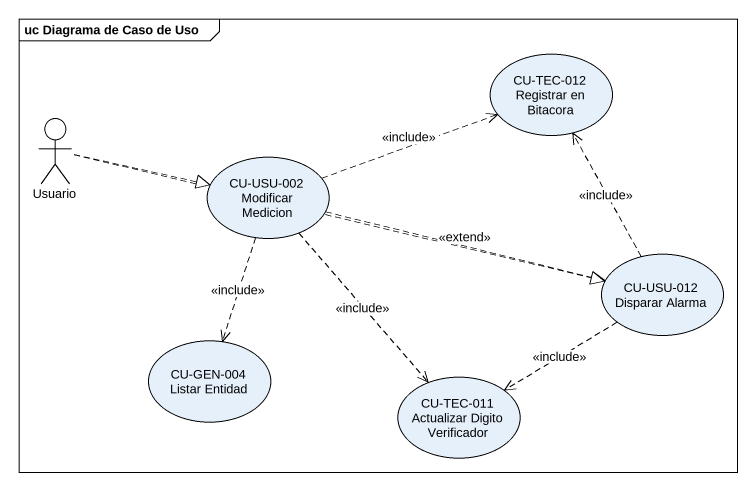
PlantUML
@startuml
mainframe uc Diagrama de Caso de Uso
usecase "CU-TEC-012 Registrar en Bitacora" as CU_TEC_012_Registrar_en
actor Usuario
usecase "CU-USU-002 Modificar Medicion" as CU_USU_002_Modificar
usecase "CU-USU-012 Disparar Alarma" as CU_USU_012_Disparar_Alarma
usecase "CU-GEN-004 Listar Entidad" as CU_GEN_004_Listar_Entidad
usecase "CU-TEC-011 Actualizar Digito Verificador" as CU_TEC_011_Actualizar
Usuario .right.|> CU_USU_002_Modificar
Usuario .right.|> CU_USU_012_Disparar_Alarma
CU_USU_002_Modificar .right.> CU_TEC_012_Registrar_en : <<include>>
CU_USU_002_Modificar .right.> CU_USU_012_Disparar_Alarma : <<extend>>
CU_USU_002_Modificar ..> CU_GEN_004_Listar_Entidad : <<include>>
CU_USU_002_Modificar ..> CU_TEC_011_Actualizar : <<include>>
CU_USU_012_Disparar_Alarma .up.> CU_TEC_012_Registrar_en : <<include>>
CU_USU_012_Disparar_Alarma ..> CU_TEC_011_Actualizar : <<include>>
@enduml
